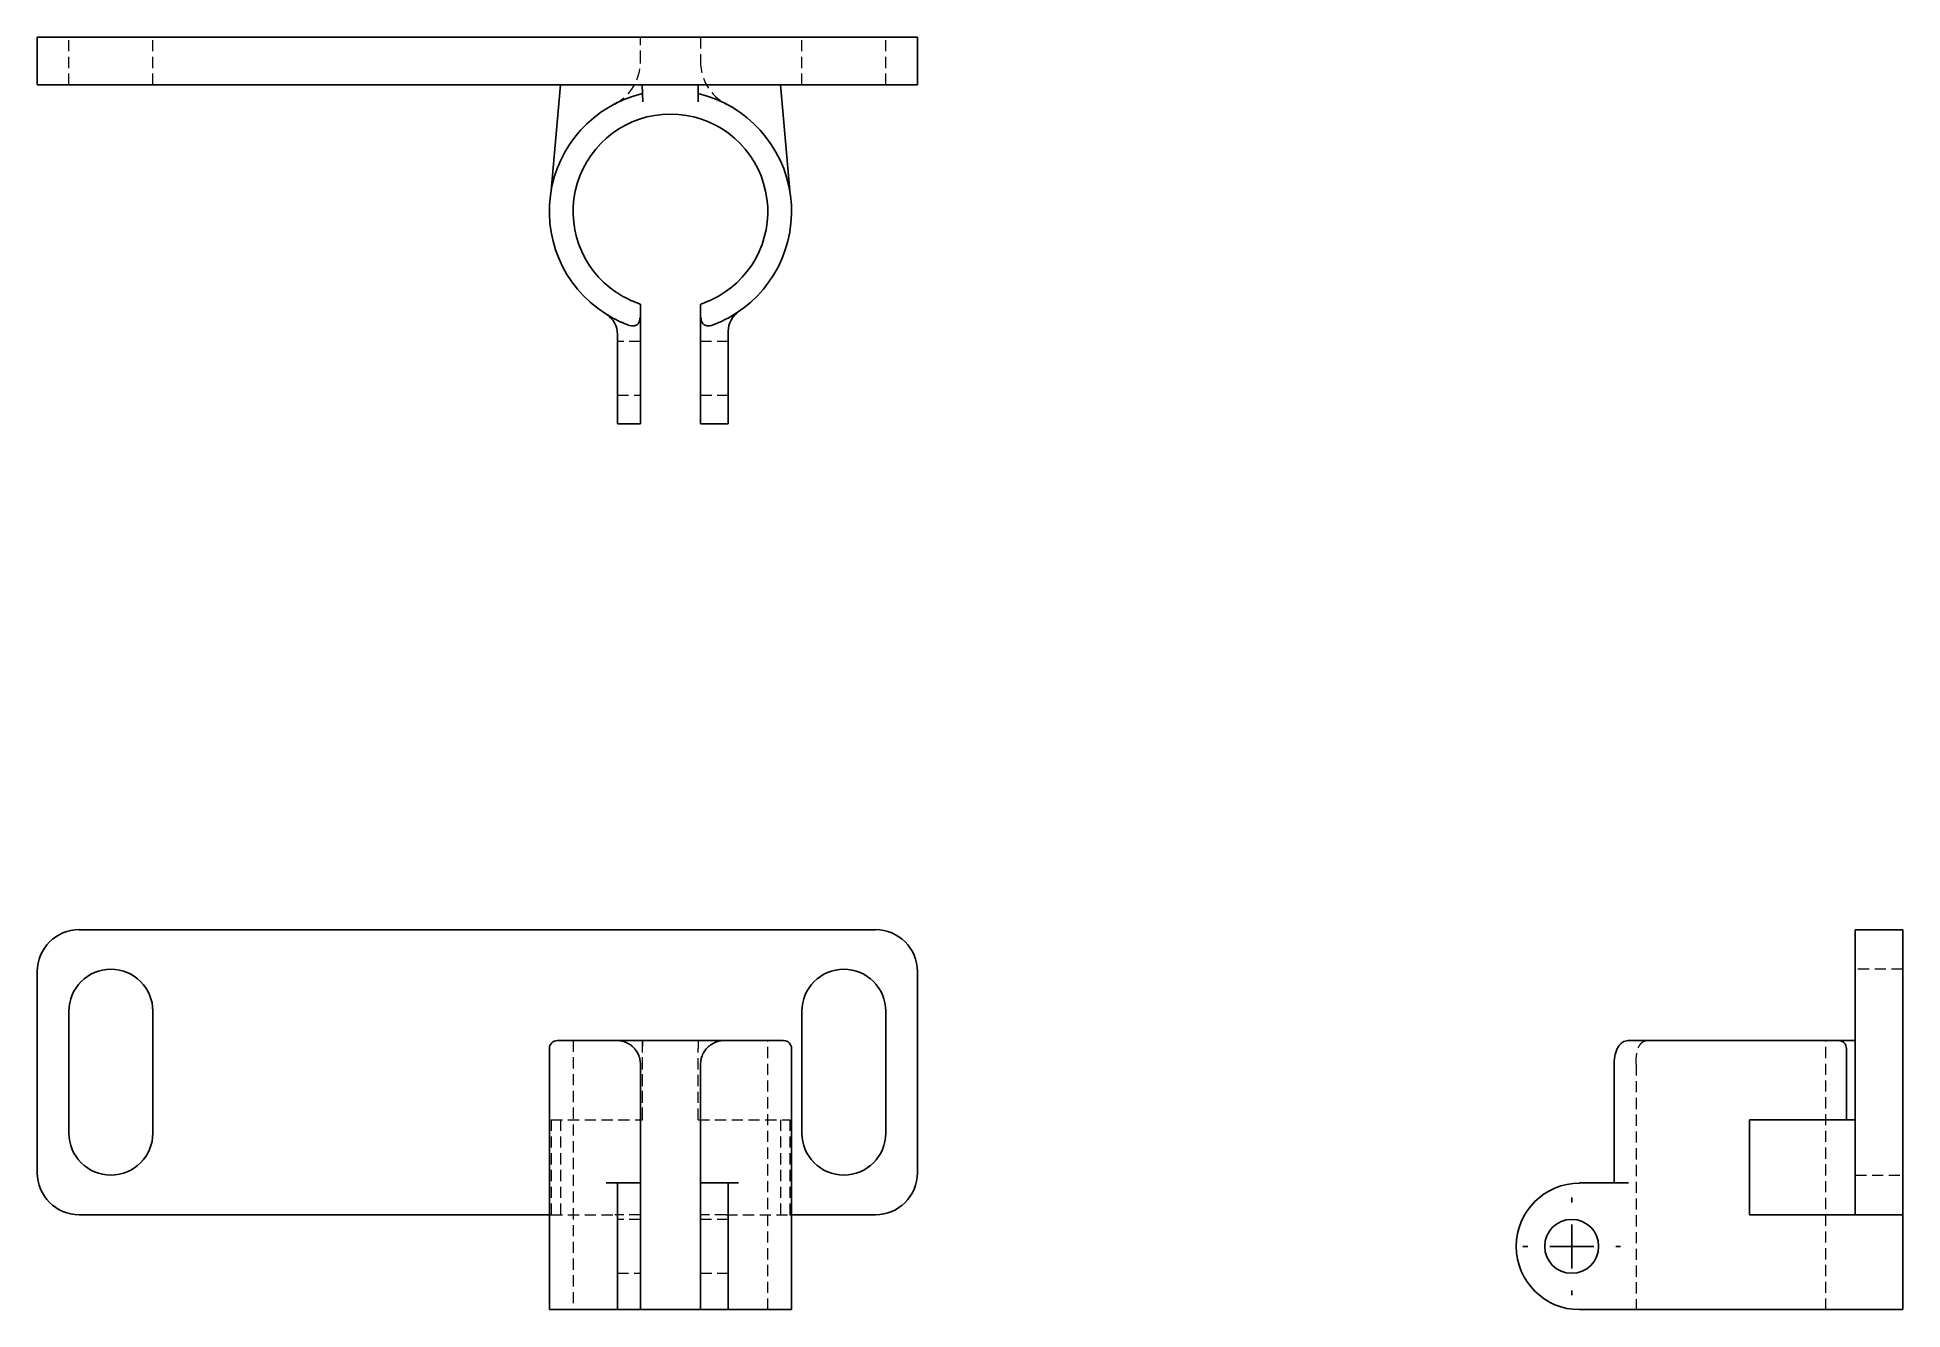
# Model space of a CAD drawing. Header units: millimetres. Extents: x 33 to 245, y 35 to 180.
import ezdxf

# ---------------------------------------------------------------- set-up
doc = ezdxf.new("R2010")
doc.units = ezdxf.units.MM
doc.linetypes.add('HIDDEN', pattern=[1.905, 1.27, -0.635])
doc.layers.add('10', color=7, linetype='Continuous')

# ---------------------------------------------------------------- blocks, each defined once
blk = doc.blocks.new('SW_CENTERMARKSYMBOL_0')
at = {"layer": '10', "color": 0}
for p, q in [((0, 5), (0, 5.56)), ((0, 0), (0, 2.5)), ((-5, 0), (-5.56, 0)), ((0, 0), (-2.5, 0)), ((0, 0), (0, -2.5)), ((0, 0), (2.5, 0)), ((5, 0), (5.56, 0)), ((0, -5), (0, -5.56))]:
    blk.add_line(p, q, dxfattribs=at)

msp = doc.modelspace()

# ---------------------------------------------------------------- linework, layer by layer
at = {"color": 7, "linetype": 'Continuous', "lineweight": 25}
for p, q in [((33, 174.56), (33, 179.95)), ((37.77, 179.95), (33, 179.95)), ((37.77, 179.95), (128.23, 179.95)), ((133, 179.95), (128.23, 179.95)), ((133, 174.56), (133, 179.95)), ((37.77, 174.56), (33, 174.56)), ((37.77, 174.56), (128.23, 174.56)), ((91.39, 162.56), (92.44, 174.56)), ((101.74, 174.56), (101.82, 172.64)), ((108.09, 172.64), (108.09, 174.56)), ((117.44, 174.56), (118.49, 162.56)), ((133, 174.56), (128.23, 174.56)), ((101.53, 149.65), (101.53, 148.05)), ((108.36, 148.05), (108.36, 149.65)), ((101.43, 148.08), (101.53, 148.05)), ((101.53, 143.24), (101.53, 148.05)), ((108.36, 148.05), (108.44, 148.07)), ((108.36, 143.24), (108.36, 148.05)), ((111.51, 146.56), (111.51, 143.24)), ((98.92, 146.21), (98.92, 143.24)), ((98.92, 136.05), (98.92, 143.24)), ((101.53, 136.05), (101.53, 143.24)), ((108.36, 136.05), (108.36, 143.24)), ((111.51, 136.05), (111.51, 143.24)), ((98.92, 136.05), (101.53, 136.05)), ((108.36, 136.05), (111.51, 136.05)), ((37.77, 78.58), (128.23, 78.58)), ((239.56, 73.82), (239.56, 78.58)), ((239.56, 78.58), (244.95, 78.58)), ((244.95, 73.82), (244.95, 78.58)), ((33, 50.97), (33, 73.82)), ((133, 50.97), (133, 73.82)), ((239.56, 50.97), (239.56, 73.82)), ((244.95, 50.97), (244.95, 73.82)), ((36.6, 55.47), (36.6, 69.32)), ((46.13, 55.47), (46.13, 69.32)), ((119.87, 55.47), (119.87, 69.32)), ((129.4, 55.47), (129.4, 69.32)), ((92.08, 65.99), (98.83, 65.99)), ((98.83, 65.99), (111.06, 65.99)), ((111.06, 65.99), (117.8, 65.99)), ((213.85, 65.99), (213.71, 65.98)), ((213.85, 65.99), (237.64, 65.99)), ((237.64, 65.99), (239.56, 65.99)), ((91.18, 65.09), (91.18, 35.42)), ((118.7, 35.42), (118.7, 65.09)), ((238.56, 57), (238.56, 65.09)), ((101.53, 63.29), (101.53, 49.81)), ((108.36, 49.81), (108.36, 63.29)), ((212.15, 63.29), (212.15, 49.81)), ((227.56, 57), (227.56, 46.21)), ((239.56, 57), (227.56, 57)), ((239.56, 46.21), (239.56, 50.97)), ((244.95, 46.21), (244.95, 50.97)), ((97.65, 49.81), (98.92, 49.81)), ((101.53, 49.81), (98.92, 49.81)), ((98.92, 35.42), (98.92, 49.81)), ((101.53, 35.42), (101.53, 49.81)), ((111.51, 49.81), (108.36, 49.81)), ((108.36, 35.42), (108.36, 49.81)), ((111.51, 35.42), (111.51, 49.81)), ((111.51, 49.81), (112.69, 49.81)), ((211.56, 49.81), (208.24, 49.81)), ((211.56, 49.81), (213.79, 49.81)), ((37.77, 46.21), (91.18, 46.21)), ((118.7, 46.21), (128.23, 46.21)), ((239.56, 46.21), (227.56, 46.21)), ((239.56, 46.21), (244.95, 46.21)), ((244.95, 46.21), (244.95, 35.42)), ((97.65, 35.42), (91.18, 35.42)), ((98.92, 35.42), (97.65, 35.42)), ((101.53, 35.42), (98.92, 35.42)), ((101.53, 35.42), (108.36, 35.42)), ((111.51, 35.42), (108.36, 35.42)), ((112.69, 35.42), (111.51, 35.42)), ((118.7, 35.42), (112.69, 35.42)), ((208.24, 35.42), (211.56, 35.42)), ((213.79, 35.42), (211.56, 35.42)), ((237.38, 35.42), (213.79, 35.42)), ((242.17, 35.42), (237.38, 35.42)), ((244.95, 35.42), (242.17, 35.42))]:
    msp.add_line(p, q, dxfattribs=at)
at = {"color": 7, "linetype": 'HIDDEN', "lineweight": 18}
for p, q in [((36.6, 174.56), (36.6, 179.95)), ((46.13, 174.56), (46.13, 179.95)), ((101.53, 177.17), (101.53, 179.95)), ((108.36, 179.95), (108.36, 177.17)), ((119.87, 174.56), (119.87, 179.95)), ((129.4, 174.56), (129.4, 179.95)), ((101.53, 145.4), (98.92, 145.4)), ((111.51, 145.4), (108.36, 145.4)), ((98.92, 139.29), (101.53, 139.29)), ((108.36, 139.29), (111.51, 139.29)), ((244.95, 74.09), (239.56, 74.09)), ((93.88, 65.99), (93.88, 35.42)), ((101.74, 65.99), (101.74, 57)), ((116, 35.42), (116, 65.99)), ((236.23, 35.42), (236.23, 65.99)), ((101.78, 57), (101.78, 65.09)), ((108.09, 57), (108.09, 65.09)), ((238.56, 57), (238.56, 65.09)), ((212.16, 63.29), (212.15, 63.29)), ((214.65, 63.29), (214.65, 35.42)), ((91.39, 57), (91.39, 46.21)), ((91.39, 57), (101.78, 57)), ((92.44, 57), (92.44, 46.21)), ((108.09, 57), (118.49, 57)), ((117.44, 57), (117.44, 46.21)), ((118.49, 57), (118.49, 46.21)), ((239.56, 50.71), (244.95, 50.71)), ((91.18, 46.21), (91.39, 46.21)), ((91.39, 46.21), (98.61, 46.21)), ((101.53, 46.21), (98.61, 46.21)), ((101.53, 45.67), (98.92, 45.67)), ((111.27, 46.21), (108.36, 46.21)), ((111.51, 45.67), (108.36, 45.67)), ((111.27, 46.21), (118.49, 46.21)), ((118.49, 46.21), (118.7, 46.21)), ((98.92, 39.55), (101.53, 39.55)), ((108.36, 39.55), (111.51, 39.55))]:
    msp.add_line(p, q, dxfattribs=at)
at = {"color": 7, "linetype": 'Continuous', "lineweight": 25, "flags": 128}
for points in [[(100.32, 147.21), (100.53, 147.16), (100.72, 147.16)], [(109.15, 147.16), (109.35, 147.16), (109.56, 147.21)]]:
    msp.add_lwpolyline(points, dxfattribs=at)
at = {"color": 7, "linetype": 'HIDDEN', "lineweight": 18, "flags": 128}
for points in [[(100.72, 147.16), (100.75, 147.16), (100.9, 147.2)], [(109.04, 147.18), (109.14, 147.16), (109.15, 147.16)]]:
    msp.add_lwpolyline(points, dxfattribs=at)
at = {"color": 7, "linetype": 'Continuous', "lineweight": 25}
msp.add_circle((207.34, 42.61), 3.06, dxfattribs=at)
at = {"color": 7, "linetype": 'HIDDEN', "lineweight": 18}
for centre, radius, start, end in [((96.13, 177.17), 5.4, 297.3932, 0), ((113.76, 177.17), 5.4, 180, 242.6068), ((100.63, 148.05), 0.899, 299.3289, 0), ((109.26, 148.05), 0.899, 180, 236.9113)]:
    msp.add_arc(centre, radius, start, end, dxfattribs=at)
at = {"color": 7, "linetype": 'Continuous', "lineweight": 25}
for centre, radius, start, end in [((104.94, 160.17), 13.76, 103.2715, 241.6065), ((104.94, 160.17), 13.76, 298.3935, 76.776), ((104.94, 160.17), 11.06, 303.5624, 236.4376), ((96.22, 146.21), 2.7, 0, 57.9909), ((114.21, 146.56), 2.7, 124.2525, 180), ((37.77, 73.82), 4.77, 90, 180), ((128.23, 73.82), 4.77, 0, 90), ((41.36, 69.32), 4.77, 0, 180), ((124.64, 69.32), 4.77, 0, 180), ((92.08, 65.09), 0.899, 90, 180), ((117.8, 65.09), 0.899, 0, 90), ((41.36, 55.47), 4.77, 180, 0), ((124.64, 55.47), 4.77, 180, 0), ((37.77, 50.97), 4.77, 180, 270), ((128.23, 50.97), 4.77, 270, 0), ((208.24, 42.61), 7.19, 90, 270)]:
    msp.add_arc(centre, radius, start, end, dxfattribs=at)
for points, knots in [([(98.83, 150.95), (99.14, 150.74), (99.46, 150.55), (100.1, 150.22), (100.39, 150.08), (100.79, 149.91), (100.91, 149.87), (101.12, 149.79), (101.22, 149.75), (101.37, 149.7), (101.43, 149.68), (101.5, 149.65), (101.53, 149.65), (101.53, 149.65)], [0, 0, 0, 0, 0.25, 0.25, 0.5, 0.5, 0.625, 0.625, 0.75, 0.75, 0.875, 0.875, 1, 1, 1, 1]), ([(108.36, 149.65), (108.36, 149.65), (108.38, 149.65), (108.46, 149.68), (108.52, 149.7), (108.66, 149.75), (108.76, 149.78), (108.97, 149.87), (109.09, 149.91), (109.35, 150.02), (109.5, 150.09), (109.79, 150.23), (109.95, 150.3), (110.26, 150.47), (110.42, 150.56), (110.74, 150.75), (110.9, 150.85), (111.06, 150.95)], [0, 0, 0, 0, 0.125, 0.125, 0.25, 0.25, 0.375, 0.375, 0.5, 0.5, 0.625, 0.625, 0.75, 0.75, 0.875, 0.875, 1, 1, 1, 1]), ([(100.32, 147.21), (100.32, 147.21), (100.32, 147.21), (100.28, 147.22), (100.25, 147.23), (100.22, 147.25), (100.2, 147.25), (100.18, 147.26), (100.14, 147.27), (100.06, 147.3), (99.99, 147.33), (99.94, 147.35), (99.93, 147.35), (99.91, 147.36), (99.88, 147.37), (99.81, 147.4), (99.7, 147.45), (99.6, 147.49), (99.54, 147.51), (99.53, 147.52), (99.5, 147.53), (99.46, 147.55), (99.37, 147.59), (99.24, 147.64), (99.13, 147.7), (99.05, 147.73), (99.02, 147.75), (98.98, 147.77), (98.97, 147.77), (98.94, 147.79), (98.87, 147.82), (98.74, 147.89), (98.57, 147.97), (98.46, 148.03), (98.4, 148.06)], [0, 0, 0, 0, 0.0001064, 0.0002128, 0.000319199, 0.000319199, 0.000372399, 0.000372399, 0.000425599, 0.000531999, 0.000638399, 0.000638399, 0.000664999, 0.000664999, 0.000691598, 0.000744798, 0.000851198, 0.000957598, 0.000957598, 0.000984198, 0.000984198, 0.001010798, 0.001063998, 0.001170397, 0.001276797, 0.001276797, 0.001329997, 0.001329997, 0.001356597, 0.001356597, 0.001383197, 0.001489597, 0.001595996, 0.001702396, 0.001702396, 0.001702396, 0.001702396]), ([(100.72, 147.16), (100.83, 147.18), (101.06, 147.24), (101.31, 147.46), (101.46, 147.76), (101.47, 147.97), (101.47, 148.07)], [0, 0, 0, 0, 0.254703, 0.517296, 0.770195, 1, 1, 1, 1]), ([(108.42, 148.07), (108.42, 147.97), (108.42, 147.76), (108.57, 147.46), (108.83, 147.24), (109.05, 147.18), (109.16, 147.16)], [0, 0, 0, 0, 0.229871, 0.482961, 0.745517, 1, 1, 1, 1]), ([(111.49, 148.06), (111.43, 148.03), (111.31, 147.97), (111.15, 147.89), (110.98, 147.8), (110.86, 147.75), (110.75, 147.7), (110.7, 147.67), (110.59, 147.62), (110.48, 147.57), (110.38, 147.53), (110.31, 147.5), (110.27, 147.48), (110.24, 147.47), (110.21, 147.46), (110.2, 147.45), (110.14, 147.43), (110.05, 147.39), (109.93, 147.34), (109.86, 147.32), (109.81, 147.3), (109.79, 147.29), (109.76, 147.28), (109.75, 147.27), (109.7, 147.26), (109.66, 147.24), (109.62, 147.23), (109.6, 147.22), (109.59, 147.22), (109.58, 147.21), (109.58, 147.21), (109.57, 147.21), (109.56, 147.21), (109.56, 147.21)], [0, 0, 0, 0, 0.000106559, 0.000213118, 0.000319677, 0.000426236, 0.000426236, 0.000532795, 0.000532795, 0.000639354, 0.000745913, 0.000745913, 0.000799193, 0.000825832, 0.000825832, 0.000852472, 0.000852472, 0.000959031, 0.00106559, 0.001172149, 0.001172149, 0.001225429, 0.001225429, 0.001278708, 0.001278708, 0.001385267, 0.001491826, 0.001491826, 0.001545106, 0.001545106, 0.001571746, 0.001598385, 0.001704944, 0.001704944, 0.001704944, 0.001704944]), ([(98.83, 65.99), (98.91, 65.99), (99.08, 65.98), (99.34, 65.95), (99.5, 65.91), (99.61, 65.88), (99.63, 65.87), (99.67, 65.86), (99.73, 65.84), (99.79, 65.81), (99.91, 65.77), (100.07, 65.69), (100.22, 65.61), (100.31, 65.55), (100.33, 65.53), (100.37, 65.51), (100.39, 65.5), (100.44, 65.46), (100.55, 65.38), (100.71, 65.23), (100.83, 65.1), (100.92, 65), (100.95, 64.96), (100.99, 64.91), (101, 64.89), (101.03, 64.86), (101.09, 64.76), (101.2, 64.59), (101.28, 64.43), (101.33, 64.31), (101.35, 64.24), (101.38, 64.18), (101.39, 64.15), (101.39, 64.14), (101.4, 64.12), (101.43, 64.02), (101.48, 63.83), (101.52, 63.57), (101.53, 63.39), (101.53, 63.29)], [0, 0, 0, 0, 0.000150248, 0.000300496, 0.000450744, 0.000450744, 0.000488307, 0.000488307, 0.000525869, 0.000600993, 0.000600993, 0.000751241, 0.000901489, 0.000901489, 0.000939051, 0.000939051, 0.000976613, 0.000976613, 0.001051737, 0.001201985, 0.001352233, 0.001352233, 0.001427357, 0.001427357, 0.00146492, 0.00146492, 0.001502482, 0.00165273, 0.001802978, 0.001802978, 0.001878102, 0.001915664, 0.001915664, 0.001934445, 0.001934445, 0.001953226, 0.002103474, 0.002253722, 0.002403971, 0.002403971, 0.002403971, 0.002403971]), ([(108.36, 63.29), (108.36, 63.39), (108.36, 63.48), (108.38, 63.59), (108.38, 63.61), (108.38, 63.66), (108.39, 63.68), (108.4, 63.75), (108.41, 63.79), (108.43, 63.93), (108.48, 64.1), (108.54, 64.27), (108.59, 64.39), (108.62, 64.45), (108.65, 64.51), (108.67, 64.56), (108.68, 64.57), (108.74, 64.67), (108.83, 64.83), (108.99, 65.04), (109.11, 65.17), (109.19, 65.24), (109.21, 65.26), (109.24, 65.29), (109.26, 65.31), (109.31, 65.35), (109.34, 65.38), (109.45, 65.46), (109.59, 65.56), (109.81, 65.69), (109.97, 65.77), (110.07, 65.81), (110.09, 65.81), (110.13, 65.83), (110.2, 65.85), (110.26, 65.87), (110.38, 65.91), (110.55, 65.95), (110.8, 65.98), (110.97, 65.99), (111.06, 65.99)], [0, 0, 0, 0, 0.000151848, 0.000151848, 0.00018981, 0.00018981, 0.000227772, 0.000227772, 0.000303696, 0.000303696, 0.000455544, 0.000607392, 0.000607392, 0.000683316, 0.000721278, 0.000721278, 0.00075924, 0.00075924, 0.000911088, 0.001062936, 0.001214784, 0.001214784, 0.001252746, 0.001252746, 0.001290708, 0.001290708, 0.001366632, 0.001366632, 0.00151848, 0.001670328, 0.001822176, 0.001822176, 0.001860138, 0.001860138, 0.0018981, 0.001974024, 0.001974024, 0.002125872, 0.00227772, 0.002429568, 0.002429568, 0.002429568, 0.002429568]), ([(213.71, 65.98), (213.52, 65.94), (213.21, 65.88), (212.87, 65.59), (212.62, 65.28), (212.42, 64.88), (212.27, 64.4), (212.18, 63.86), (212.16, 63.48), (212.16, 63.29)], [0, 0, 0, 0, 0.213777, 0.333844, 0.459714, 0.591603, 0.725946, 0.862088, 1, 1, 1, 1]), ([(237.64, 65.99), (237.76, 65.99), (237.87, 65.97), (238.1, 65.88), (238.2, 65.82), (238.46, 65.57), (238.56, 65.33), (238.56, 65.09)], [0, 0, 0, 0, 0.25, 0.25, 0.5, 0.5, 1, 1, 1, 1])]:
    msp.add_open_spline(points, degree=3, knots=knots, dxfattribs=at)
at = {"color": 7, "linetype": 'HIDDEN', "lineweight": 18}
for points, knots in [([(101.78, 65.09), (101.78, 65.21), (101.78, 65.33), (101.79, 65.55), (101.79, 65.65), (101.8, 65.81), (101.8, 65.88), (101.81, 65.97), (101.82, 65.99), (101.82, 65.99)], [0, 0, 0, 0, 0.25, 0.25, 0.5, 0.5, 0.75, 0.75, 1, 1, 1, 1]), ([(108.09, 65.99), (108.09, 65.99), (108.09, 65.97), (108.09, 65.88), (108.09, 65.82), (108.09, 65.57), (108.09, 65.33), (108.09, 65.09)], [0, 0, 0, 0, 0.25, 0.25, 0.5, 0.5, 1, 1, 1, 1]), ([(214.65, 63.29), (214.65, 63.48), (214.65, 63.67), (214.68, 64.04), (214.7, 64.22), (214.75, 64.56), (214.78, 64.71), (214.87, 65.01), (214.91, 65.15), (215.02, 65.39), (215.09, 65.5), (215.23, 65.68), (215.3, 65.76), (215.47, 65.88), (215.56, 65.92), (215.75, 65.98), (215.85, 65.99), (215.95, 65.99)], [0, 0, 0, 0, 0.125, 0.125, 0.25, 0.25, 0.375, 0.375, 0.5, 0.5, 0.625, 0.625, 0.75, 0.75, 0.875, 0.875, 1, 1, 1, 1])]:
    msp.add_open_spline(points, degree=3, knots=knots, dxfattribs=at)

# ---------------------------------------------------------------- block references
at = {"layer": '10'}
msp.add_blockref('SW_CENTERMARKSYMBOL_0', (207.34, 42.61), dxfattribs=at)

doc.saveas('drawing.dxf')
